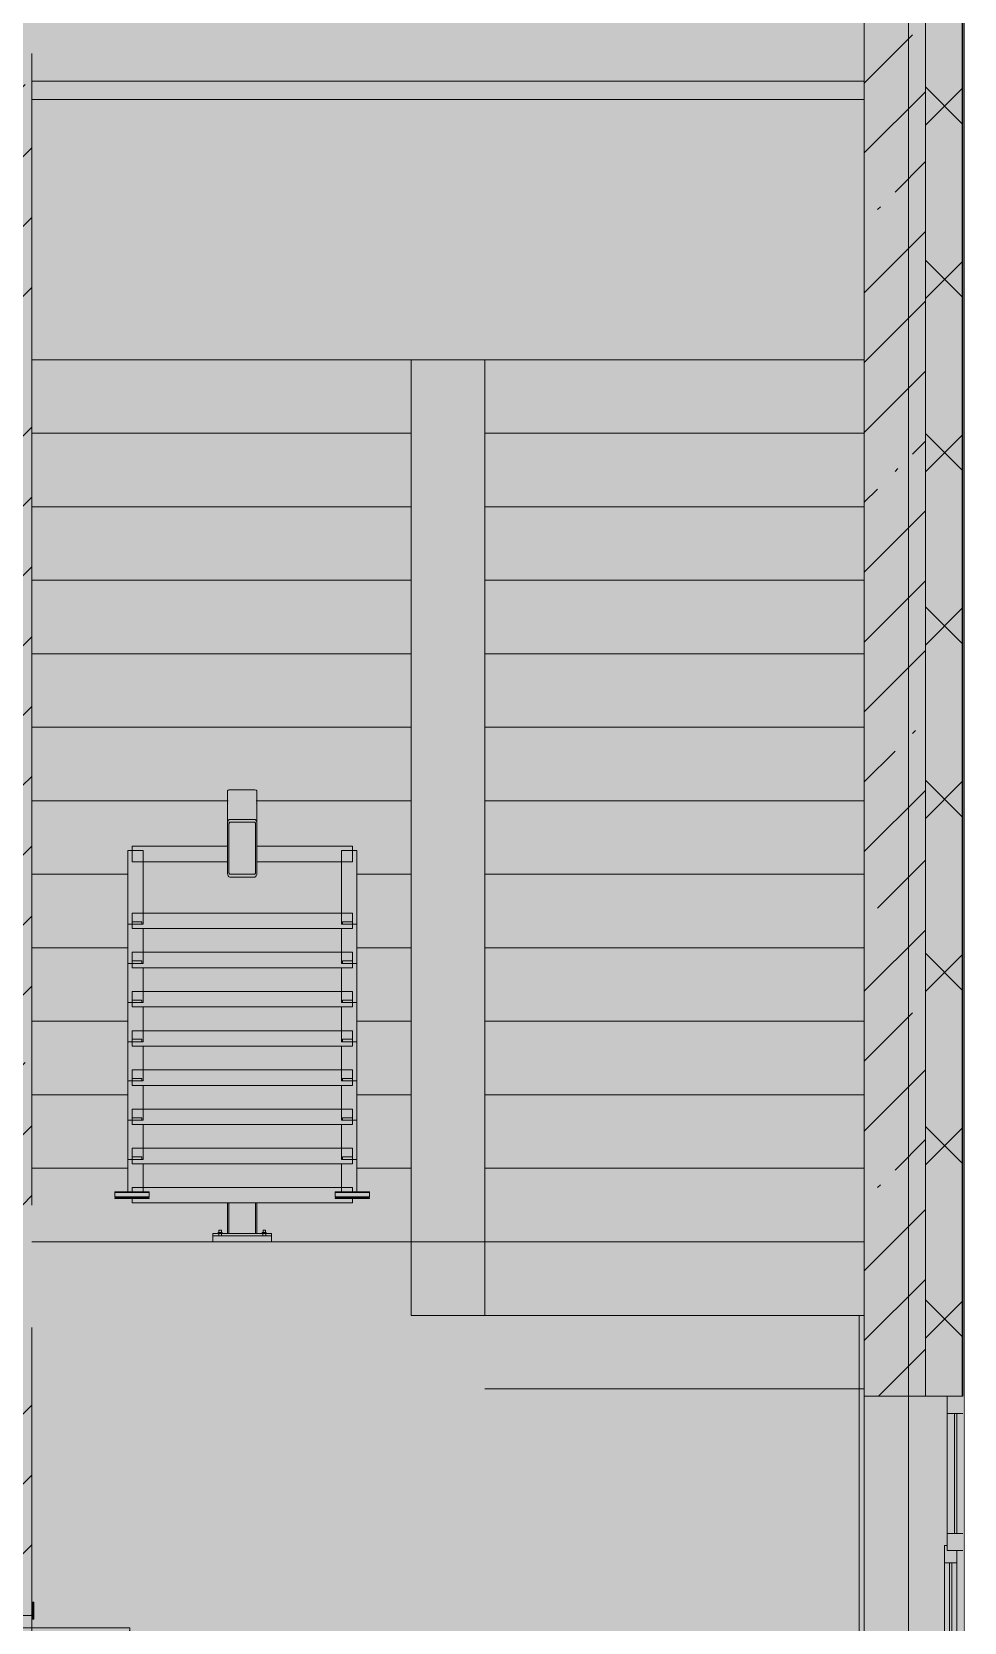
# Model space of a CAD drawing. Header units: millimetres. Extents: x 81382 to 274816, y -8553 to 29000.
# Drawn here: x 269236 to 273044, y 12198 to 18689 of the extents above; entities that cross this region are included whole.
import ezdxf

# ---------------------------------------------------------------- set-up
doc = ezdxf.new("R2010")
doc.units = ezdxf.units.MM
doc.linetypes.add('200_ШТРИХ__ш1_п0_6_', pattern=[800, 500, -300])
doc.layers.add('A-DETL-GENF-2', color=7, linetype='Continuous', lineweight=9, true_color=0xc0c0c0, transparency=0.4)
for name, color, linetype, lineweight in [('A-DETL-MBND-1', 7, '200_ШТРИХ__ш1_п0_6_', 9), ('A-GLAZ-3', 7, 'Continuous', 5), ('A-WALL-2', 7, 'Continuous', 5), ('I-WALL-2', 7, 'Continuous', 5), ('Оси', 7, 'Continuous', 9)]:
    doc.layers.add(name, color=color, linetype=linetype, lineweight=lineweight)
for name, color, linetype, lineweight, true_color in [('A-DOOR-4', 7, 'Continuous', 5, 0xb7b7b7), ('A-DOOR-5', 7, 'Continuous', 5, 0xe2e2e2), ('A-DOOR-FRAM-4', 7, 'Continuous', 5, 0xe2e2e2), ('A-DOOR-FRAM-5', 7, 'Continuous', 5, 0xb7b7b7), ('A-FLOR-1', 7, 'Continuous', 5, 0xb7b7b7), ('A-GENM-1', 7, 'Continuous', 5, 0x737373), ('A-GLAZ-2', 7, 'Continuous', 5, 0x737373), ('A-WALL-3', 7, 'Continuous', 5, 0x737373), ('A-WALL-4', 7, 'Continuous', 9, 0x737373), ('I-WALL-3', 7, 'Continuous', 5, 0x737373), ('S-STRS-3', 7, 'Continuous', 5, 0x737373)]:
    doc.layers.add(name, color=color, linetype=linetype, lineweight=lineweight, true_color=true_color)
pattern_1 = [(45, (147806.5, 0), (-285.1231, 285.1231), []), (45, (148091.6, 0), (-285.1231, 285.1231), [504.031, -100.806, 16.764, -84.042])]

# ---------------------------------------------------------------- blocks, each defined once
blk = doc.blocks.new('110_Дверь_СКБ_2Ст - Д-1_л_Лестничная клетка EIS60 2-32142534-3_6_3_птичка')
at = {"layer": 'A-DOOR-5'}
for points in [[(612.5, 110), (662.5, 110), (662.5, 1010), (612.5, 1010), (612.5, 295.6)], [(-587.5, 110), (-587.5, 510), (-637.5, 510), (-637.5, 110)], [(712.5, -110), (712.5, 30), (697.5, 30), (697.5, -110)]]:
    blk.add_hatch(color=256, dxfattribs=at).paths.add_polyline_path(points)
h = blk.add_hatch(color=256, dxfattribs=at)
h.paths.add_polyline_path([(652.5, 30), (712.5, 30), (712.5, 110), (662.5, 110), (662.5, 60), (652.5, 60)])
h.paths.add_polyline_path([(-687.5, 30), (-627.5, 30), (-627.5, 60), (-637.5, 60), (-637.5, 110), (-687.5, 110)])
at = {"layer": 'A-DOOR-FRAM-4'}
for points in [[(-672.5, 110), (-672.5, 118), (-742.5, 118), (-742.5, 110)], [(767.5, 110), (767.5, 118), (697.5, 118), (697.5, 110)], [(-672.5, -110), (-672.5, 30), (-687.5, 30), (-687.5, -110)], [(-672.5, -118), (-672.5, -110), (-742.5, -110), (-742.5, -118)], [(767.5, -118), (767.5, -110), (697.5, -110), (697.5, -118)]]:
    blk.add_hatch(color=256, dxfattribs=at).paths.add_polyline_path(points)
at = {"layer": 'A-DOOR-4'}
for p, q in [((662.5, 1010), (612.5, 1010)), ((612.5, 1010), (612.5, 110)), ((662.5, 110), (662.5, 1010)), ((-637.5, 510), (-637.5, 110)), ((-587.5, 510), (-637.5, 510)), ((-587.5, 110), (-587.5, 510)), ((-637.5, 110), (-587.5, 110)), ((612.5, 110), (662.5, 110))]:
    blk.add_line(p, q, dxfattribs=at)
for centre, radius, start, end in [((662.5, 110), 900, 90, 180), ((-637.5, 110), 400, 360, 90)]:
    blk.add_arc(centre, radius, start, end, dxfattribs=at)
at = {"layer": 'A-DOOR-FRAM-5'}
for p, q in [((-672.5, 118), (-742.5, 118)), ((-742.5, 118), (-742.5, 110)), ((-742.5, 110), (-672.5, 110)), ((-637.5, 110), (-687.5, 110)), ((-687.5, 110), (-687.5, 30)), ((-672.5, 110), (-672.5, 118)), ((-637.5, 60), (-637.5, 110)), ((662.5, 110), (662.5, 60)), ((712.5, 110), (662.5, 110)), ((767.5, 118), (697.5, 118)), ((697.5, 118), (697.5, 110)), ((697.5, 110), (767.5, 110)), ((712.5, 30), (712.5, 110)), ((767.5, 110), (767.5, 118)), ((-687.5, 30), (-627.5, 30)), ((-672.5, 30), (-687.5, 30)), ((-687.5, 30), (-687.5, -110)), ((-672.5, -110), (-672.5, 30)), ((-627.5, 60), (-637.5, 60)), ((-627.5, 30), (-627.5, 60)), ((662.5, 60), (652.5, 60)), ((652.5, 60), (652.5, 30)), ((652.5, 30), (712.5, 30)), ((712.5, 30), (697.5, 30)), ((697.5, 30), (697.5, -110)), ((712.5, -110), (712.5, 30)), ((-672.5, -110), (-742.5, -110)), ((-742.5, -110), (-742.5, -118)), ((-742.5, -118), (-672.5, -118)), ((-687.5, -110), (-672.5, -110)), ((-672.5, -118), (-672.5, -110)), ((697.5, -110), (712.5, -110)), ((767.5, -110), (697.5, -110)), ((697.5, -110), (697.5, -118)), ((697.5, -118), (767.5, -118)), ((767.5, -118), (767.5, -110))]:
    blk.add_line(p, q, dxfattribs=at)
blk = doc.blocks.new('120_Окно_СКБ_2Ст_Фрамуга сверху - 120_Окно_СКБ_2Ст_2300х2500_h_ ДОО 2-24160916-3_6_3_птичка')
at = {"layer": 'A-GLAZ-2'}
for p, q in [((-1150, 13), (-1150, 78)), ((-1080, 78), (-1080, 13)), ((-590, 13), (-590, 78)), ((-520, 78), (-520, 13)), ((1080, 13), (1080, 78)), ((1150, 78), (1150, 13)), ((-1080, 13), (-1150, 13)), ((-1150, 13), (-540, 13)), ((-590, 53), (-1080, 53)), ((-590, 43), (-1080, 43)), ((-1080, 13), (-540, 13)), ((-520, 13), (-590, 13)), ((-520, 13), (-540, 13)), ((-540, 13), (-540, 3)), ((-540, 3), (1100, 3)), ((1100, 3), (-540, 3)), ((1080, 53), (-520, 53)), ((-520, 53), (-520, 13)), ((-470, 3), (-470, 53)), ((-470, 33), (1030, 33)), ((1030, 23), (-470, 23)), ((1030, 3), (1030, 53)), ((1080, 13), (1080, 53)), ((1150, 13), (1080, 13)), ((1100, 13), (1080, 13)), ((1100, 13), (1150, 13)), ((1100, 3), (1100, 13))]:
    blk.add_line(p, q, dxfattribs=at)
at = {"layer": 'A-GLAZ-3'}
for p, q in [((-1150, 83), (-1080, 83)), ((1150, 83), (-1150, 83)), ((-1080, 83), (1080, 83)), ((-590, 83), (-520, 83)), ((1080, 83), (1150, 83))]:
    blk.add_line(p, q, dxfattribs=at)
blk = doc.blocks.new('Анкер клиновой - Анкер клиновой МКТ В 10-10-16_85-22193208-3_6_3_птичка')
at = {"layer": 'A-DETL-MBND-1'}
for p, q in [((122191.4, 13788), (122191.4, 13784)), ((122207.4, 13788), (122191.4, 13788)), ((122191.4, 13788), (122207.4, 13788)), ((122194.4, 13798), (122194.4, 13784)), ((122204.4, 13798), (122194.4, 13798)), ((122194.4, 13798), (122204.4, 13798)), ((122204.4, 13784), (122204.4, 13798)), ((122207.4, 13784), (122207.4, 13788))]:
    blk.add_line(p, q, dxfattribs=at)
blk = doc.blocks.new('ОМ_Полоса_Трапеция прямоугольная_Прокат_ГОСТ 103-2006 - ОМ_Полоса_Трапеция прямоугольная_Прокат_ГОСТ 103-2006-21111644-3_6_3_птичка')
at = {"layer": 'A-GENM-1'}
for p, q in [((122699.4, 15046.5), (122699.4, 15056.5)), ((122699.4, 15056.5), (122739.4, 15056.5)), ((122739.4, 15046.5), (122699.4, 15046.5)), ((122739.4, 15056.5), (122739.4, 15046.5))]:
    blk.add_line(p, q, dxfattribs=at)
blk = doc.blocks.new('ОМ_Полоса_Трапеция прямоугольная_Прокат_ГОСТ 103-2006 - ОМ_Полоса_Трапеция прямоугольная_Прокат_ГОСТ 103-2006-V80-3_6_3_птичка')
at = {"layer": 'A-GENM-1'}
for p, q in [((122699.4, 14416.5), (122699.4, 14406.5)), ((122739.4, 14416.5), (122699.4, 14416.5)), ((122739.4, 14406.5), (122739.4, 14416.5)), ((122699.4, 14406.5), (122739.4, 14406.5))]:
    blk.add_line(p, q, dxfattribs=at)
blk = doc.blocks.new('ОМ_Полоса_Трапеция прямоугольная_Прокат_ГОСТ 103-2006 - ОМ_Полоса_Трапеция прямоугольная_Прокат_ГОСТ 103-2006-V81-3_6_3_птичка')
at = {"layer": 'A-GENM-1'}
for p, q in [((122699.4, 14256.5), (122699.4, 14246.5)), ((122739.4, 14256.5), (122699.4, 14256.5)), ((122699.4, 14246.5), (122739.4, 14246.5)), ((122739.4, 14246.5), (122739.4, 14256.5))]:
    blk.add_line(p, q, dxfattribs=at)
blk = doc.blocks.new('ОМ_Полоса_Трапеция прямоугольная_Прокат_ГОСТ 103-2006 - ОМ_Полоса_Трапеция прямоугольная_Прокат_ГОСТ 103-2006-V82-3_6_3_птичка')
at = {"layer": 'A-GENM-1'}
for p, q in [((122699.4, 14096.5), (122699.4, 14086.5)), ((122739.4, 14096.5), (122699.4, 14096.5)), ((122699.4, 14086.5), (122739.4, 14086.5)), ((122739.4, 14086.5), (122739.4, 14096.5))]:
    blk.add_line(p, q, dxfattribs=at)
blk = doc.blocks.new('ОМ_Полоса_Прокат_ГОСТ 103-2006 - ОМ_Полоса_Прокат_ГОСТ 103-2006-22193251-3_6_3_птичка')
at = {"layer": 'A-GENM-1'}
for p, q in [((122809.4, 13929.5), (122669.4, 13929.5)), ((122669.4, 13929.5), (122669.4, 13926.5)), ((122669.4, 13926.5), (122809.4, 13926.5)), ((122809.4, 13926.5), (122809.4, 13929.5))]:
    blk.add_line(p, q, dxfattribs=at)
blk = doc.blocks.new('ОМ_Полоса_Прокат_ГОСТ 103-2006 - ОМ_Полоса_Прокат_ГОСТ 103-2006-22193252-3_6_3_птичка')
at = {"layer": 'A-GENM-1'}
for p, q in [((122669.4, 13954.2), (122669.4, 13950.8)), ((122809.4, 13954.2), (122669.4, 13954.2)), ((122669.4, 13950.8), (122809.4, 13950.8)), ((122669.4, 13933.9), (122669.4, 13950.8)), ((122809.4, 13933.9), (122669.4, 13933.9)), ((122809.4, 13950.8), (122809.4, 13954.2)), ((122809.4, 13950.8), (122809.4, 13933.9))]:
    blk.add_line(p, q, dxfattribs=at)
blk = doc.blocks.new('ОМ_Полоса_Трапеция прямоугольная_Прокат_ГОСТ 103-2006 - ОМ_Полоса_Трапеция прямоугольная_Прокат_ГОСТ 103-2006-21111686-3_6_3_птичка')
at = {"layer": 'A-GENM-1'}
for p, q in [((121839.4, 15056.5), (121879.4, 15056.5)), ((121839.4, 15046.5), (121839.4, 15056.5)), ((121879.4, 15046.5), (121839.4, 15046.5)), ((121879.4, 15056.5), (121879.4, 15046.5))]:
    blk.add_line(p, q, dxfattribs=at)
blk = doc.blocks.new('ОМ_Полоса_Трапеция прямоугольная_Прокат_ГОСТ 103-2006 - ОМ_Полоса_Трапеция прямоугольная_Прокат_ГОСТ 103-2006-V83-3_6_3_птичка')
at = {"layer": 'A-GENM-1'}
for p, q in [((121879.4, 14416.5), (121839.4, 14416.5)), ((121839.4, 14416.5), (121839.4, 14406.5)), ((121879.4, 14406.5), (121879.4, 14416.5)), ((121839.4, 14406.5), (121879.4, 14406.5))]:
    blk.add_line(p, q, dxfattribs=at)
blk = doc.blocks.new('ОМ_Полоса_Трапеция прямоугольная_Прокат_ГОСТ 103-2006 - ОМ_Полоса_Трапеция прямоугольная_Прокат_ГОСТ 103-2006-V84-3_6_3_птичка')
at = {"layer": 'A-GENM-1'}
for p, q in [((121879.4, 14256.5), (121839.4, 14256.5)), ((121839.4, 14256.5), (121839.4, 14246.5)), ((121839.4, 14246.5), (121879.4, 14246.5)), ((121879.4, 14246.5), (121879.4, 14256.5))]:
    blk.add_line(p, q, dxfattribs=at)
blk = doc.blocks.new('ОМ_Полоса_Трапеция прямоугольная_Прокат_ГОСТ 103-2006 - ОМ_Полоса_Трапеция прямоугольная_Прокат_ГОСТ 103-2006-V85-3_6_3_птичка')
at = {"layer": 'A-GENM-1'}
for p, q in [((121879.4, 14096.5), (121839.4, 14096.5)), ((121839.4, 14096.5), (121839.4, 14086.5)), ((121839.4, 14086.5), (121879.4, 14086.5)), ((121879.4, 14086.5), (121879.4, 14096.5))]:
    blk.add_line(p, q, dxfattribs=at)
blk = doc.blocks.new('ОМ_Полоса_Прокат_ГОСТ 103-2006 - ОМ_Полоса_Прокат_ГОСТ 103-2006-22193295-3_6_3_птичка')
at = {"layer": 'A-GENM-1'}
for p, q in [((121909.4, 13929.5), (121769.4, 13929.5)), ((121769.4, 13929.5), (121769.4, 13926.5)), ((121769.4, 13926.5), (121909.4, 13926.5)), ((121909.4, 13926.5), (121909.4, 13929.5))]:
    blk.add_line(p, q, dxfattribs=at)
blk = doc.blocks.new('ОМ_Полоса_Прокат_ГОСТ 103-2006 - ОМ_Полоса_Прокат_ГОСТ 103-2006-22193296-3_6_3_птичка')
at = {"layer": 'A-GENM-1'}
for p, q in [((121909.4, 13954.2), (121769.4, 13954.2)), ((121769.4, 13954.2), (121769.4, 13950.8)), ((121769.4, 13950.8), (121909.4, 13950.8)), ((121769.4, 13933.9), (121769.4, 13950.8)), ((121909.4, 13933.9), (121769.4, 13933.9)), ((121909.4, 13950.8), (121909.4, 13954.2)), ((121909.4, 13950.8), (121909.4, 13933.9))]:
    blk.add_line(p, q, dxfattribs=at)
blk = doc.blocks.new('ОМ_Нижняя опорная пятка1 - ОМ_Нижняя опорная пятка-21111576-3_6_3_птичка')
at = {"layer": 'A-DETL-MBND-1'}
for p, q in [((-96, -10), (-96, 0)), ((-84, -10), (-84, 0)), ((84, -10), (84, 0)), ((96, -10), (96, 0))]:
    blk.add_line(p, q, dxfattribs=at)
blk = doc.blocks.new('ОМ_Труба_ГОСТ 8639-82 - ОМ_Труба_ГОСТ 8639-82-21111694-3_6_3_птичка')
at = {"layer": 'A-GENM-1'}
for p, q in [((122229.4, 15590.5), (122229.4, 15456.5)), ((122238.4, 15595.1), (122340.4, 15595.1)), ((122349.4, 15456.5), (122349.4, 15590.5)), ((122229.4, 15256.4), (122229.4, 15456.5)), ((122235.4, 15456.5), (122235.4, 15256.4)), ((122238.4, 15474.2), (122340.4, 15474.2)), ((122340.4, 15462.4), (122238.4, 15462.4)), ((122343.4, 15256.4), (122343.4, 15456.5)), ((122349.4, 15456.5), (122349.4, 15256.4)), ((122238.4, 15250.5), (122340.4, 15250.5)), ((122340.4, 15238.8), (122238.4, 15238.8))]:
    blk.add_line(p, q, dxfattribs=at)
at = {"layer": 'A-GENM-1', "flags": 128}
for points in [[(122229.4, 15456.5), (122229.6, 15460), (122230.1, 15463.3), (122231, 15466.3), (122232.1, 15469), (122233.4, 15471.2), (122235, 15472.8), (122236.7, 15473.8), (122238.4, 15474.2)], [(122238.4, 15462.4), (122237.9, 15462.3), (122237.3, 15461.9), (122236.8, 15461.4), (122236.3, 15460.7), (122235.9, 15459.8), (122235.7, 15458.8), (122235.5, 15457.7), (122235.4, 15456.5)], [(122340.4, 15474.2), (122342.2, 15473.8), (122343.9, 15472.8), (122345.4, 15471.2), (122346.8, 15469), (122347.9, 15466.3), (122348.8, 15463.3), (122349.3, 15460), (122349.4, 15456.5)], [(122343.4, 15456.5), (122343.4, 15457.7), (122343.2, 15458.8), (122342.9, 15459.8), (122342.6, 15460.7), (122342.1, 15461.4), (122341.6, 15461.9), (122341, 15462.3), (122340.4, 15462.4)], [(122238.4, 15238.8), (122236.7, 15239.1), (122235, 15240.1), (122233.4, 15241.8), (122232.1, 15243.9), (122231, 15246.6), (122230.1, 15249.7), (122229.6, 15253), (122229.4, 15256.4)], [(122235.4, 15256.4), (122235.5, 15255.3), (122235.7, 15254.2), (122235.9, 15253.2), (122236.3, 15252.3), (122236.8, 15251.5), (122237.3, 15251), (122237.9, 15250.7), (122238.4, 15250.5)], [(122349.4, 15256.4), (122349.3, 15253), (122348.8, 15249.7), (122347.9, 15246.6), (122346.8, 15243.9), (122345.4, 15241.8), (122343.9, 15240.1), (122342.2, 15239.1), (122340.4, 15238.8)], [(122340.4, 15250.5), (122341, 15250.7), (122341.6, 15251), (122342.1, 15251.5), (122342.6, 15252.3), (122342.9, 15253.2), (122343.2, 15254.2), (122343.4, 15255.3), (122343.4, 15256.4)]]:
    blk.add_lwpolyline(points, dxfattribs=at)
at = {"layer": 'A-GENM-1'}
for centre, major_axis, start_param, end_param in [((122238.4, 15590.5), (9, 0), 1.570796, 3.141593), ((122340.4, 15590.5), (9, 0), 0, 1.570796), ((122238.4, 15538.5), (9, 0), 3.141593, 3.665191), ((122340.4, 15538.5), (-9, 0), 2.617994, 3.141593)]:
    blk.add_ellipse(centre, major_axis=major_axis, ratio=0.509802, start_param=start_param, end_param=end_param, dxfattribs=at)
blk = doc.blocks.new('ОМ_Уголок_ГОСТ 8509-93 - ОМ_Уголок_ГОСТ 8509-93-22194532-3_6_3_птичка')
at = {"layer": 'A-GENM-1'}
for p, q in [((0, 45.2), (0, -17.8)), ((390, 45.2), (0, 45.2)), ((900, 45.2), (510, 45.2)), ((900, -17.8), (900, 45.2)), ((0, -17.8), (390, -17.8)), ((510, -17.8), (900, -17.8))]:
    blk.add_line(p, q, dxfattribs=at)
blk = doc.blocks.new('ОМ_Уголок_ГОСТ 8509-93 - ОМ_Уголок_ГОСТ 8509-93-V86-3_6_3_птичка')
at = {"layer": 'A-GENM-1'}
for p, q in [((0, 45.2), (0, -17.8)), ((900, 45.2), (0, 45.2)), ((900, -17.8), (900, 45.2)), ((0, -17.8), (900, -17.8))]:
    blk.add_line(p, q, dxfattribs=at)
blk = doc.blocks.new('ОМ_Уголок_ГОСТ 8509-93 - ОМ_Уголок_ГОСТ 8509-93-22194533-3_6_3_птичка')
at = {"layer": 'A-GENM-1'}
for p, q in [((0, 45.2), (0, -17.8)), ((300, 45.2), (0, 45.2)), ((300, -17.8), (300, 45.2)), ((0, -17.8), (300, -17.8))]:
    blk.add_line(p, q, dxfattribs=at)
blk = doc.blocks.new('ОМ_Уголок_ГОСТ 8509-93 - ОМ_Уголок_ГОСТ 8509-93-V87-3_6_3_птичка')
at = {"layer": 'A-GENM-1'}
for p, q in [((0, 45.2), (0, -17.8)), ((142.2, 45.2), (0, 45.2)), ((0, -17.8), (160, -17.8))]:
    blk.add_line(p, q, dxfattribs=at)
blk = doc.blocks.new('ОМ_Уголок_ГОСТ 8509-93 - ОМ_Уголок_ГОСТ 8509-93-V88-3_6_3_птичка')
at = {"layer": 'A-GENM-1'}
for p, q in [((300, 45.2), (157.8, 45.2)), ((300, -17.8), (300, 45.2)), ((140, -17.8), (300, -17.8))]:
    blk.add_line(p, q, dxfattribs=at)
blk = doc.blocks.new('ОМ_Уголок_ГОСТ 8509-93 - ОМ_Уголок_ГОСТ 8509-93-V89-3_6_3_птичка')
at = {"layer": 'A-GENM-1'}
for p, q in [((0, 45.2), (0, 27.8)), ((900, 45.2), (0, 45.2)), ((0, 7.4), (0, -17.8)), ((900, 27.8), (900, 45.2)), ((900, -17.8), (900, 7.4)), ((0, -17.8), (900, -17.8))]:
    blk.add_line(p, q, dxfattribs=at)
blk = doc.blocks.new('ОМ_Уголок_ГОСТ 8509-93 - ОМ_Уголок_ГОСТ 8509-93-V90-3_6_3_птичка')
at = {"layer": 'A-GENM-1'}
for p, q in [((0, 45.2), (0, -17.8)), ((7.4, 45.2), (0, 45.2)), ((142.2, 45.2), (27.8, 45.2)), ((0, -17.8), (7.4, -17.8)), ((27.8, -17.8), (160, -17.8))]:
    blk.add_line(p, q, dxfattribs=at)
blk = doc.blocks.new('ОМ_Уголок_ГОСТ 8509-93 - ОМ_Уголок_ГОСТ 8509-93-V91-3_6_3_птичка')
at = {"layer": 'A-GENM-1'}
for p, q in [((272.2, 45.2), (157.8, 45.2)), ((300, 45.2), (292.6, 45.2)), ((300, -17.8), (300, 45.2)), ((140, -17.8), (272.2, -17.8)), ((292.6, -17.8), (300, -17.8))]:
    blk.add_line(p, q, dxfattribs=at)
blk = doc.blocks.new('ОМ_Труба_ГОСТ 8639-82 - ОМ_Труба_ГОСТ 8639-82-21111710-3_6_3_птичка')
at = {"layer": 'A-DETL-MBND-1'}
for p, q in [((122229.4, 13908.7), (122229.4, 13784)), ((122235.4, 13908.7), (122235.4, 13784)), ((122343.4, 13908.7), (122343.4, 13784)), ((122349.4, 13784), (122349.4, 13908.7))]:
    blk.add_line(p, q, dxfattribs=at)
blk = doc.blocks.new('ОМ_Уголок_ГОСТ 8510-86 - ОМ_Уголок_ГОСТ 8510-86-21111720-3_6_3_птичка')
at = {"layer": 'A-DETL-MBND-1'}
for p, q in [((0, 34), (0, 0)), ((0, 10), (240, 10)), ((0, 0), (240, 0)), ((240, 0), (240, 34))]:
    blk.add_line(p, q, dxfattribs=at)
blk = doc.blocks.new('Зашивка приборов отопления41 - Зашивка приборов отопления-33325756-3_6_3_птичка')
at = {"layer": 'A-WALL-3'}
for p, q in [((121290.8, 18669.6), (124690.8, 18669.6)), ((124690.8, 18669.6), (121290.8, 18669.6)), ((121290.8, 18594.6), (124690.8, 18594.6))]:
    blk.add_line(p, q, dxfattribs=at)

msp = doc.modelspace()

# ---------------------------------------------------------------- hatches: boundary and pattern name
at = {"layer": 'A-DETL-GENF-2'}
msp.add_hatch(color=256, dxfattribs=at).paths.add_polyline_path([(272158.8, -258), (273039.5, -258), (273039.5, 21479), (241139.5, 21479), (241139.5, 27379), (232376.5, 27379), (232376.5, 10208.3), (237016.5, 10208.3), (237016.5, -258), (271243.4, -258)])
at = {"layer": 'A-WALL-2'}
h = msp.add_hatch(dxfattribs=at)
h.set_pattern_fill('FP_67', color=256, style=0, pattern_type=2)
h.set_pattern_definition([(45, (147806.5, 0), (-353.5534, 353.5534), []), (135, (147806.5, 0), (-353.5534, -353.5534), [])])
h.paths.add_polyline_path([(273027.7, -250), (273036.5, -250), (273036.5, 7700), (272886.5, 7700), (272886.5, -250), (273012, -250)])
h.paths.add_polyline_path([(273036.5, 8900), (273036.5, 10820), (272886.5, 10820), (272886.5, 8900)])
h.paths.add_polyline_path([(273036.5, 13120), (273036.5, 21400), (272886.5, 21400), (272886.5, 13120)])
at = {"layer": 'I-WALL-2'}
h = msp.add_hatch(dxfattribs=at)
h.set_pattern_fill('FP_63', color=256, style=0, pattern_type=2)
h.set_pattern_definition(pattern_1)
h.paths.add_polyline_path([(272636.5, 10600), (272886.5, 10600), (272886.5, 10820), (272636.5, 10820)])
h.paths.add_polyline_path([(272886.5, 13120), (272886.5, 21400), (272636.5, 21400), (272636.5, 13120)])
h = msp.add_hatch(dxfattribs=at)
h.set_pattern_fill('FP_63', color=256, style=0, pattern_type=2)
h.set_pattern_definition(pattern_1)
h.paths.add_polyline_path([(269236.5, 10380), (269236.5, 10825), (269016.5, 10825), (269016.5, 10380)])
h.paths.add_polyline_path([(269186.5, 12225), (269236.5, 12225), (269236.5, 13400), (269016.5, 13400), (269016.5, 12225), (269156.5, 12225)])
h.paths.add_polyline_path([(269016.5, 13900), (269236.5, 13900), (269236.5, 18600), (269016.5, 18600), (269016.5, 14352.3)])
h.paths.add_polyline_path([(269236.1, 19100), (269236.5, 19100), (269236.5, 19110), (269016.5, 19110), (269016.5, 19100)])

# ---------------------------------------------------------------- linework, layer by layer
at = {"layer": 'A-FLOR-1'}
for p, q in [((271086.5, 13750), (269236.5, 13750)), ((270786.5, 13450), (270786.5, 13750)), ((271086.5, 13450), (271086.5, 13750)), ((272615.5, 13450), (270786.5, 13450)), ((272615.5, 10600), (272615.5, 13450)), ((272636.5, 13150), (272615.5, 13150))]:
    msp.add_line(p, q, dxfattribs=at)
at = {"layer": 'A-WALL-2'}
msp.add_line((273044.5, 7700), (273044.5, 21558), dxfattribs=at)
at = {"layer": 'A-WALL-3'}
msp.add_line((272886.5, 13120), (273039.5, 13120), dxfattribs=at)
at = {"layer": 'A-WALL-4'}
for p, q in [((273039.5, 13120), (273039.5, 21553)), ((273036.5, 13120), (273036.5, 21550)), ((272886.5, 21400), (272886.5, 13120)), ((272886.5, 13120), (272886.5, 21400))]:
    msp.add_line(p, q, dxfattribs=at)
at = {"layer": 'I-WALL-3'}
for p, q in [((272636.5, 18850), (272636.5, 10600)), ((269236.5, 13900), (269236.5, 18600)), ((269236.5, 12280), (269236.5, 13400)), ((272636.5, 13120), (272886.5, 13120))]:
    msp.add_line(p, q, dxfattribs=at)
at = {"layer": 'S-STRS-3'}
for p, q in [((269236.5, 17350), (270786.5, 17350)), ((269236.5, 17350), (270786.5, 17350)), ((270786.5, 17350), (271086.5, 17350)), ((270786.5, 17050), (270786.5, 17350)), ((272636.5, 17350), (271086.5, 17350)), ((271086.5, 17350), (271086.5, 17050)), ((272636.5, 17350), (271086.5, 17350)), ((269236.5, 17050), (270786.5, 17050)), ((269236.5, 17050), (270786.5, 17050)), ((270786.5, 16750), (270786.5, 17050)), ((271086.5, 17050), (271086.5, 16750)), ((272636.5, 17050), (271086.5, 17050)), ((272636.5, 17050), (271086.5, 17050)), ((269236.5, 16750), (270786.5, 16750)), ((269236.5, 16750), (270786.5, 16750)), ((270786.5, 16450), (270786.5, 16750)), ((271086.5, 16750), (271086.5, 16450)), ((272636.5, 16750), (271086.5, 16750)), ((272636.5, 16750), (271086.5, 16750)), ((269236.5, 16450), (270786.5, 16450)), ((269236.5, 16450), (270786.5, 16450)), ((270786.5, 16150), (270786.5, 16450)), ((271086.5, 16450), (271086.5, 16150)), ((272636.5, 16450), (271086.5, 16450)), ((272636.5, 16450), (271086.5, 16450)), ((269236.5, 16150), (270786.5, 16150)), ((269236.5, 16150), (270786.5, 16150)), ((270786.5, 15850), (270786.5, 16150)), ((271086.5, 16150), (271086.5, 15850)), ((272636.5, 16150), (271086.5, 16150)), ((272636.5, 16150), (271086.5, 16150)), ((269236.5, 15850), (270786.5, 15850)), ((269236.5, 15850), (270786.5, 15850)), ((270786.5, 15550), (270786.5, 15850)), ((271086.5, 15850), (271086.5, 15550)), ((272636.5, 15850), (271086.5, 15850)), ((272636.5, 15850), (271086.5, 15850)), ((269236.5, 15550), (270039.1, 15550)), ((269236.5, 15550), (270039.1, 15550)), ((270152.8, 15550), (270786.5, 15550)), ((270152.8, 15550), (270786.5, 15550)), ((270786.5, 15250), (270786.5, 15550)), ((271086.5, 15550), (271086.5, 15250)), ((272636.5, 15550), (271086.5, 15550)), ((272636.5, 15550), (271086.5, 15550)), ((269236.5, 15250), (269628.1, 15250)), ((269236.5, 15250), (269628.1, 15250)), ((270563.7, 15250), (270786.5, 15250)), ((270563.7, 15250), (270786.5, 15250)), ((270786.5, 14950), (270786.5, 15250)), ((271086.5, 15250), (271086.5, 14950)), ((272636.5, 15250), (271086.5, 15250)), ((272636.5, 15250), (271086.5, 15250)), ((269236.5, 14950), (269628.1, 14950)), ((269236.5, 14950), (269628.1, 14950)), ((270563.7, 14950), (270786.5, 14950)), ((270563.7, 14950), (270786.5, 14950)), ((270786.5, 14650), (270786.5, 14950)), ((271086.5, 14950), (271086.5, 14650)), ((272636.5, 14950), (271086.5, 14950)), ((272636.5, 14950), (271086.5, 14950)), ((269236.5, 14650), (269628.1, 14650)), ((269236.5, 14650), (269628.1, 14650)), ((270563.7, 14650), (270786.5, 14650)), ((270563.7, 14650), (270786.5, 14650)), ((270786.5, 14350), (270786.5, 14650)), ((271086.5, 14650), (271086.5, 14350)), ((272636.5, 14650), (271086.5, 14650)), ((272636.5, 14650), (271086.5, 14650)), ((269236.5, 14350), (269628.1, 14350)), ((269236.5, 14350), (269628.1, 14350)), ((270563.7, 14350), (270786.5, 14350)), ((270563.7, 14350), (270786.5, 14350)), ((270786.5, 14050), (270786.5, 14350)), ((271086.5, 14350), (271086.5, 14050)), ((272636.5, 14350), (271086.5, 14350)), ((272636.5, 14350), (271086.5, 14350)), ((269236.5, 14050), (269628.1, 14050)), ((269236.5, 14050), (269628.1, 14050)), ((270563.7, 14050), (270786.5, 14050)), ((270563.7, 14050), (270786.5, 14050)), ((270786.5, 13750), (270786.5, 14050)), ((271086.5, 14050), (271086.5, 13750)), ((272636.5, 14050), (271086.5, 14050)), ((272636.5, 14050), (271086.5, 14050)), ((272636.5, 13750), (271086.5, 13750)), ((272636.5, 13750), (271086.5, 13750)), ((272636.5, 13450), (272615.5, 13450)), ((272636.5, 13450), (272615.5, 13450)), ((272636.5, 13150), (271086.5, 13150))]:
    msp.add_line(p, q, dxfattribs=at)
at = {"layer": 'Оси'}
msp.add_line((272816.5, 10029.8), (272816.5, 21915.1), dxfattribs=at)

# ---------------------------------------------------------------- block references
at = {"layer": 'A-DETL-MBND-1'}
for name, p in [('ОМ_Труба_ГОСТ 8639-82 - ОМ_Труба_ГОСТ 8639-82-21111710-3_6_3_птичка', (147806.5, 0)), ('Анкер клиновой - Анкер клиновой МКТ В 10-10-16_85-22193208-3_6_3_птичка', (147806.5, 0)), ('ОМ_Нижняя опорная пятка1 - ОМ_Нижняя опорная пятка-21111576-3_6_3_птичка', (270095.9, 13784)), ('Анкер клиновой - Анкер клиновой МКТ В 10-10-16_85-22193208-3_6_3_птичка', (147986.5, 0))]:
    msp.add_blockref(name, p, dxfattribs=at)
at = {"layer": 'A-DETL-MBND-1', "extrusion": (0, 0, -1), "rotation": 180}
msp.add_blockref('ОМ_Уголок_ГОСТ 8510-86 - ОМ_Уголок_ГОСТ 8510-86-21111720-3_6_3_птичка', (-269975.9, 13784), dxfattribs=at)
at = {"layer": 'A-DOOR-4', "rotation": 269.9999999999998}
msp.add_blockref('110_Дверь_СКБ_2Ст - Д-1_л_Лестничная клетка EIS60 2-32142534-3_6_3_птичка', (269126.5, 11537.5), dxfattribs=at)
at = {"layer": 'A-GENM-1'}
for name, p in [('ОМ_Труба_ГОСТ 8639-82 - ОМ_Труба_ГОСТ 8639-82-21111694-3_6_3_птичка', (147806.5, 0)), ('ОМ_Полоса_Трапеция прямоугольная_Прокат_ГОСТ 103-2006 - ОМ_Полоса_Трапеция прямоугольная_Прокат_ГОСТ 103-2006-21111686-3_6_3_птичка', (147806.5, 0)), ('ОМ_Полоса_Трапеция прямоугольная_Прокат_ГОСТ 103-2006 - ОМ_Полоса_Трапеция прямоугольная_Прокат_ГОСТ 103-2006-21111644-3_6_3_птичка', (147806.5, 0)), ('ОМ_Полоса_Трапеция прямоугольная_Прокат_ГОСТ 103-2006 - ОМ_Полоса_Трапеция прямоугольная_Прокат_ГОСТ 103-2006-21111686-3_6_3_птичка', (147806.5, -160)), ('ОМ_Полоса_Трапеция прямоугольная_Прокат_ГОСТ 103-2006 - ОМ_Полоса_Трапеция прямоугольная_Прокат_ГОСТ 103-2006-21111644-3_6_3_птичка', (147806.5, -160)), ('ОМ_Полоса_Трапеция прямоугольная_Прокат_ГОСТ 103-2006 - ОМ_Полоса_Трапеция прямоугольная_Прокат_ГОСТ 103-2006-21111686-3_6_3_птичка', (147806.5, -320)), ('ОМ_Полоса_Трапеция прямоугольная_Прокат_ГОСТ 103-2006 - ОМ_Полоса_Трапеция прямоугольная_Прокат_ГОСТ 103-2006-21111644-3_6_3_птичка', (147806.5, -320)), ('ОМ_Полоса_Трапеция прямоугольная_Прокат_ГОСТ 103-2006 - ОМ_Полоса_Трапеция прямоугольная_Прокат_ГОСТ 103-2006-21111686-3_6_3_птичка', (147806.5, -480)), ('ОМ_Полоса_Трапеция прямоугольная_Прокат_ГОСТ 103-2006 - ОМ_Полоса_Трапеция прямоугольная_Прокат_ГОСТ 103-2006-21111644-3_6_3_птичка', (147806.5, -480)), ('ОМ_Полоса_Трапеция прямоугольная_Прокат_ГОСТ 103-2006 - ОМ_Полоса_Трапеция прямоугольная_Прокат_ГОСТ 103-2006-V83-3_6_3_птичка', (147806.5, 0)), ('ОМ_Полоса_Трапеция прямоугольная_Прокат_ГОСТ 103-2006 - ОМ_Полоса_Трапеция прямоугольная_Прокат_ГОСТ 103-2006-V80-3_6_3_птичка', (147806.5, 0)), ('ОМ_Полоса_Трапеция прямоугольная_Прокат_ГОСТ 103-2006 - ОМ_Полоса_Трапеция прямоугольная_Прокат_ГОСТ 103-2006-V84-3_6_3_птичка', (147806.5, 0)), ('ОМ_Полоса_Трапеция прямоугольная_Прокат_ГОСТ 103-2006 - ОМ_Полоса_Трапеция прямоугольная_Прокат_ГОСТ 103-2006-V81-3_6_3_птичка', (147806.5, 0)), ('ОМ_Полоса_Трапеция прямоугольная_Прокат_ГОСТ 103-2006 - ОМ_Полоса_Трапеция прямоугольная_Прокат_ГОСТ 103-2006-V85-3_6_3_птичка', (147806.5, 0)), ('ОМ_Полоса_Трапеция прямоугольная_Прокат_ГОСТ 103-2006 - ОМ_Полоса_Трапеция прямоугольная_Прокат_ГОСТ 103-2006-V82-3_6_3_птичка', (147806.5, 0)), ('ОМ_Полоса_Прокат_ГОСТ 103-2006 - ОМ_Полоса_Прокат_ГОСТ 103-2006-22193296-3_6_3_птичка', (147806.5, 0)), ('ОМ_Полоса_Прокат_ГОСТ 103-2006 - ОМ_Полоса_Прокат_ГОСТ 103-2006-22193295-3_6_3_птичка', (147806.5, 0)), ('ОМ_Полоса_Прокат_ГОСТ 103-2006 - ОМ_Полоса_Прокат_ГОСТ 103-2006-22193252-3_6_3_птичка', (147806.5, 0)), ('ОМ_Полоса_Прокат_ГОСТ 103-2006 - ОМ_Полоса_Прокат_ГОСТ 103-2006-22193251-3_6_3_птичка', (147806.5, 0))]:
    msp.add_blockref(name, p, dxfattribs=at)
at = {"layer": 'A-GENM-1', "extrusion": (0, 0, -1)}
for name, p, rotation in [('ОМ_Уголок_ГОСТ 8509-93 - ОМ_Уголок_ГОСТ 8509-93-22194533-3_6_3_птичка', (-269645.9, 15046.5), 90.00000000000064), ('ОМ_Уголок_ГОСТ 8509-93 - ОМ_Уголок_ГОСТ 8509-93-22194532-3_6_3_птичка', (-269645.9, 15346.5), 180), ('ОМ_Уголок_ГОСТ 8509-93 - ОМ_Уголок_ГОСТ 8509-93-22194533-3_6_3_птичка', (-270545.9, 15346.5), 270.0000000000008), ('ОМ_Уголок_ГОСТ 8509-93 - ОМ_Уголок_ГОСТ 8509-93-V87-3_6_3_птичка', (-269645.9, 14886.5), 90.00000000000064), ('ОМ_Уголок_ГОСТ 8509-93 - ОМ_Уголок_ГОСТ 8509-93-V88-3_6_3_птичка', (-270545.9, 15186.5), 270.0000000000008), ('ОМ_Уголок_ГОСТ 8509-93 - ОМ_Уголок_ГОСТ 8509-93-V87-3_6_3_птичка', (-269645.9, 14726.5), 90.00000000000064), ('ОМ_Уголок_ГОСТ 8509-93 - ОМ_Уголок_ГОСТ 8509-93-V88-3_6_3_птичка', (-270545.9, 15026.5), 270.0000000000008), ('ОМ_Уголок_ГОСТ 8509-93 - ОМ_Уголок_ГОСТ 8509-93-V87-3_6_3_птичка', (-269645.9, 14566.5), 90.00000000000064), ('ОМ_Уголок_ГОСТ 8509-93 - ОМ_Уголок_ГОСТ 8509-93-V88-3_6_3_птичка', (-270545.9, 14866.5), 270.0000000000008), ('ОМ_Уголок_ГОСТ 8509-93 - ОМ_Уголок_ГОСТ 8509-93-V87-3_6_3_птичка', (-269645.9, 14406.5), 90.00000000000064), ('ОМ_Уголок_ГОСТ 8509-93 - ОМ_Уголок_ГОСТ 8509-93-V88-3_6_3_птичка', (-270545.9, 14706.5), 270.0000000000008), ('ОМ_Уголок_ГОСТ 8509-93 - ОМ_Уголок_ГОСТ 8509-93-V87-3_6_3_птичка', (-269645.9, 14246.5), 90.00000000000064), ('ОМ_Уголок_ГОСТ 8509-93 - ОМ_Уголок_ГОСТ 8509-93-V88-3_6_3_птичка', (-270545.9, 14546.5), 270.0000000000008), ('ОМ_Уголок_ГОСТ 8509-93 - ОМ_Уголок_ГОСТ 8509-93-V87-3_6_3_птичка', (-269645.9, 14086.5), 90.00000000000064), ('ОМ_Уголок_ГОСТ 8509-93 - ОМ_Уголок_ГОСТ 8509-93-V88-3_6_3_птичка', (-270545.9, 14386.5), 270.0000000000008), ('ОМ_Уголок_ГОСТ 8509-93 - ОМ_Уголок_ГОСТ 8509-93-V90-3_6_3_птичка', (-269645.9, 13926.5), 90.00000000000064), ('ОМ_Уголок_ГОСТ 8509-93 - ОМ_Уголок_ГОСТ 8509-93-V91-3_6_3_птичка', (-270545.9, 14226.5), 270.0000000000008)]:
    msp.add_blockref(name, p, dxfattribs=dict(at, rotation=rotation))
for name, p in [('ОМ_Уголок_ГОСТ 8509-93 - ОМ_Уголок_ГОСТ 8509-93-V86-3_6_3_птичка', (-270545.9, 15046.5)), ('ОМ_Уголок_ГОСТ 8509-93 - ОМ_Уголок_ГОСТ 8509-93-V86-3_6_3_птичка', (-270545.9, 14886.5)), ('ОМ_Уголок_ГОСТ 8509-93 - ОМ_Уголок_ГОСТ 8509-93-V86-3_6_3_птичка', (-270545.9, 14726.5)), ('ОМ_Уголок_ГОСТ 8509-93 - ОМ_Уголок_ГОСТ 8509-93-V86-3_6_3_птичка', (-270545.9, 14566.5)), ('ОМ_Уголок_ГОСТ 8509-93 - ОМ_Уголок_ГОСТ 8509-93-V86-3_6_3_птичка', (-270545.9, 14406.5)), ('ОМ_Уголок_ГОСТ 8509-93 - ОМ_Уголок_ГОСТ 8509-93-V86-3_6_3_птичка', (-270545.9, 14246.5)), ('ОМ_Уголок_ГОСТ 8509-93 - ОМ_Уголок_ГОСТ 8509-93-V86-3_6_3_птичка', (-270545.9, 14086.5)), ('ОМ_Уголок_ГОСТ 8509-93 - ОМ_Уголок_ГОСТ 8509-93-V89-3_6_3_птичка', (-270545.9, 13926.5))]:
    msp.add_blockref(name, p, dxfattribs=at)
at = {"layer": 'A-GLAZ-2', "rotation": 269.9999999999999}
msp.add_blockref('120_Окно_СКБ_2Ст_Фрамуга сверху - 120_Окно_СКБ_2Ст_2300х2500_h_ ДОО 2-24160916-3_6_3_птичка', (272961.5, 11970), dxfattribs=at)
at = {"layer": 'A-WALL-3'}
msp.add_blockref('Зашивка приборов отопления41 - Зашивка приборов отопления-33325756-3_6_3_птичка', (147945.7, -182.1), dxfattribs=at)

doc.saveas('drawing.dxf')
